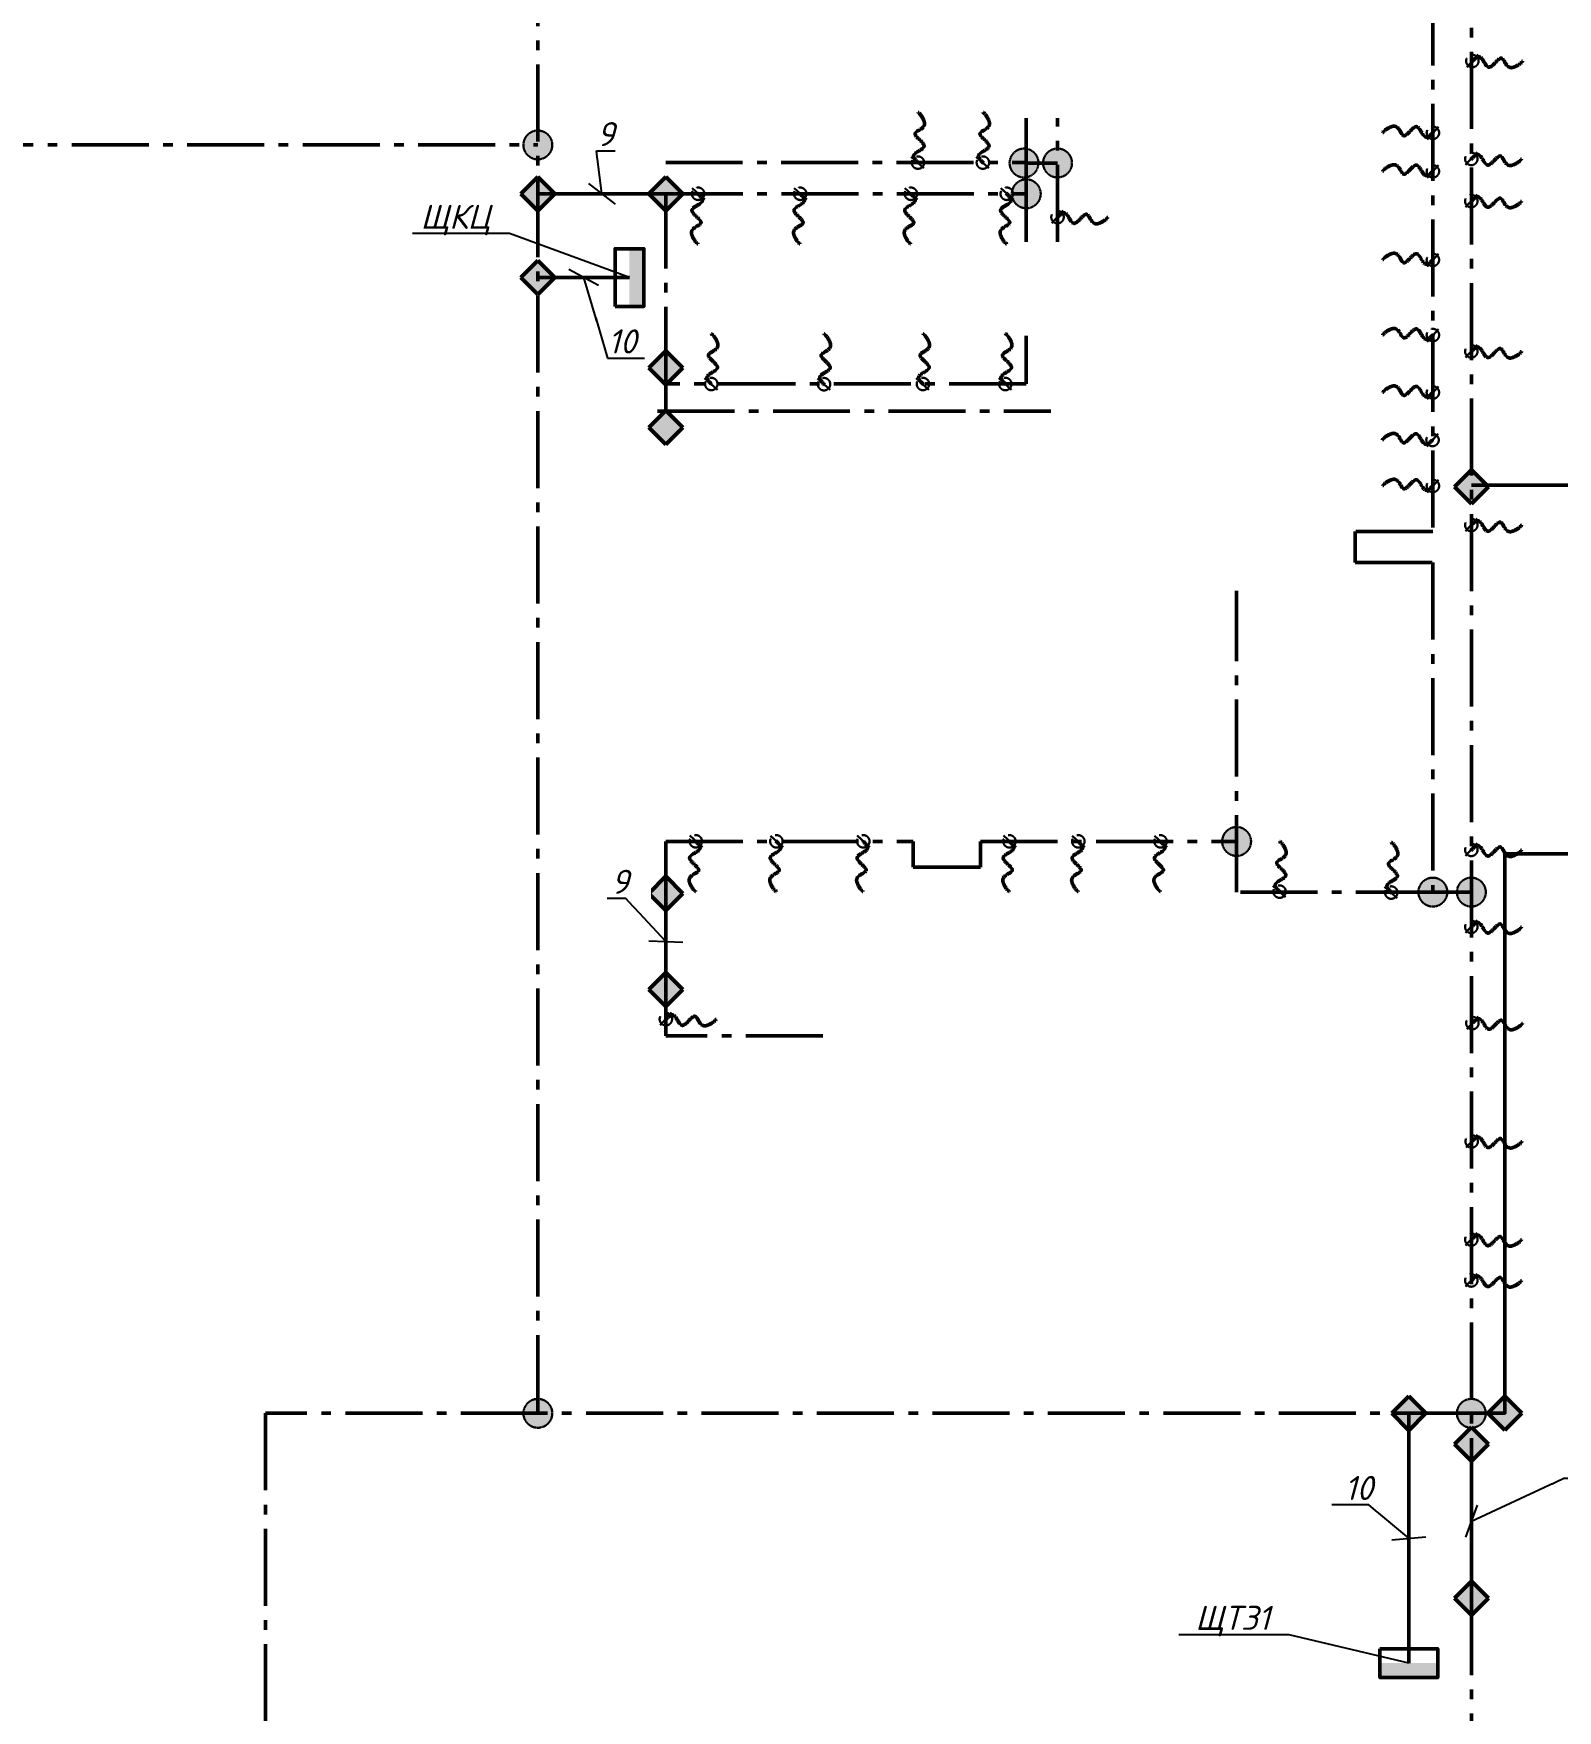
# Model space of a CAD drawing. Header units: millimetres. Extents: x 0 to 878967, y 0 to 534985.
# Drawn here: x 153764 to 169601, y 235823 to 253245 of the extents above; entities that cross this region are included whole.
import ezdxf
from ezdxf import colors
from ezdxf.entities.mleader import LeaderData, LeaderLine
from ezdxf.math import Vec2, Vec3

# ---------------------------------------------------------------- set-up
doc = ezdxf.new("R2010")
doc.units = ezdxf.units.MM
doc.linetypes.add('DASHED', pattern=[9.525, 6.35, -3.175])
doc.linetypes.add('gost6', pattern=[12, 8, -1.5, 1, -1.5])
for name, color, linetype, lineweight in [('E_Позначення', 7, 'Continuous', 15), ('E_Позначення_кухня', 7, 'Continuous', 15), ('E_Щити', 5, 'Continuous', 50), ('Заземл.провідник', 96, 'Continuous', 50), ('Заземлення', 7, 'gost6', 50), ('Маркування електро ліній', 7, 'Continuous', 18)]:
    doc.layers.add(name, color=color, linetype=linetype, lineweight=lineweight)
doc.layers.add('арх.', color=7, linetype='Continuous')
doc.styles.add('ISO', font='isocpeui.ttf')
doc.styles.get("Standard").update_dxf_attribs({"font": 'arial.ttf'})
doc.linetypes.add('Kabl_in_Tube', pattern='A,10,[133,ltypeshp.shx,S=1,R=0,X=0,Y=0],10', length=20)

# ---------------------------------------------------------------- blocks, each defined once
blk = doc.blocks.new('*U5')
at = {"lineweight": 40}
h = blk.add_hatch(color=0, dxfattribs=at)
h.dxf.hatch_style = 1
h.paths.add_polyline_path([(300, 150), (-300, 150), (-300, 0), (300, 0)])
at = {"color": 0}
blk.add_lwpolyline([(-300, 300), (300, 300), (300, 0), (-300, 0)], close=True, dxfattribs=at)
blk = doc.blocks.new('_None')
blk = doc.blocks.new("З'єднувач гнучкого заземлення")
at = {"layer": 'Заземлення', "lineweight": 30, "ltscale": 40}
blk.add_line((58, 54), (-74, -65), dxfattribs=at)
blk.add_circle((-5, -5), 64.8, dxfattribs=at)
at = {"layer": 'Заземлення', "linetype": 'gost6', "lineweight": 50, "ltscale": 100}
blk.add_spline([(0, 0), (-49, -80), (59, -175), (-35, -307), (64, -413), (0, -519), (2, -515)], degree=3, dxfattribs=at)
blk = doc.blocks.new('_Oblique')
at = {"color": 0, "linetype": 'ByBlock', "lineweight": -2}
blk.add_line((-0.5, -0.5), (0.5, 0.5), dxfattribs=at)

msp = doc.modelspace()

# ---------------------------------------------------------------- hatches: boundary and pattern name
h = msp.add_hatch(color=256)
h.dxf.hatch_style = 1
h.paths.add_polyline_path([(159155.3, 252087.9, 0.4142136), (159005.3, 252237.9), (159005.3, 251937.9, 0.4142136)])
h.paths.add_polyline_path([(159005.3, 252087.9), (158855.3, 252087.9, 0.4142136), (159005.3, 251937.9)])
h.paths.add_polyline_path([(159005.3, 252198), (158962.1, 252231.6, 0.331131), (158855.3, 252087.9), (159005.3, 252087.9)])
h.paths.add_polyline_path([(159005.3, 252237.9, 0.0730616), (158962.1, 252231.6), (159005.3, 252198)])
h = msp.add_hatch(color=256)
h.dxf.hatch_style = 1
h.paths.add_polyline_path([(164207.7, 251900.3, 0.4142136), (164057.7, 252050.3), (164057.7, 251750.3, 0.4142136)])
h.paths.add_polyline_path([(164057.7, 251900.3), (163907.7, 251900.3, 0.4142136), (164057.7, 251750.3)])
h.paths.add_polyline_path([(164057.7, 252010.4), (164014.5, 252044, 0.331131), (163907.7, 251900.3), (164057.7, 251900.3)])
h.paths.add_polyline_path([(164057.7, 252050.3, 0.0730616), (164014.5, 252044), (164057.7, 252010.4)])
h = msp.add_hatch(color=256)
h.dxf.hatch_style = 1
h.paths.add_polyline_path([(164556, 251900.3, 0.4142136), (164406, 252050.3), (164406, 251750.3, 0.4142136)])
h.paths.add_polyline_path([(164406, 251900.3), (164256, 251900.3, 0.4142136), (164406, 251750.3)])
h.paths.add_polyline_path([(164406, 252010.4), (164362.8, 252044, 0.331131), (164256, 251900.3), (164406, 251900.3)])
h.paths.add_polyline_path([(164406, 252050.3, 0.0730616), (164362.8, 252044), (164406, 252010.4)])
h = msp.add_hatch(color=256)
h.dxf.hatch_style = 1
h.paths.add_polyline_path([(164231, 251580.2, 0.4142136), (164081, 251730.2), (164081, 251430.2, 0.4142136)])
h.paths.add_polyline_path([(164081, 251580.2), (163931, 251580.2, 0.4142136), (164081, 251430.2)])
h.paths.add_polyline_path([(164081, 251690.2), (164037.8, 251723.8, 0.331131), (163931, 251580.2), (164081, 251580.2)])
h.paths.add_polyline_path([(164081, 251730.2, 0.0730616), (164037.8, 251723.8), (164081, 251690.2)])
h = msp.add_hatch(color=256)
h.dxf.hatch_style = 1
h.paths.add_polyline_path([(166416.6, 244851.3, 0.4142136), (166266.6, 245001.3), (166266.6, 244701.3, 0.4142136)])
h.paths.add_polyline_path([(166266.6, 244851.3), (166116.6, 244851.3, 0.4142136), (166266.6, 244701.3)])
h.paths.add_polyline_path([(166266.6, 244961.4), (166223.5, 244995, 0.331131), (166116.6, 244851.3), (166266.6, 244851.3)])
h.paths.add_polyline_path([(166266.6, 245001.3, 0.0730616), (166223.5, 244995), (166266.6, 244961.4)])
h = msp.add_hatch(color=256)
h.dxf.hatch_style = 1
h.paths.add_polyline_path([(168456.1, 244325.2, 0.4142136), (168306.1, 244475.2), (168306.1, 244175.2, 0.4142136)])
h.paths.add_polyline_path([(168306.1, 244325.2), (168156.1, 244325.2, 0.4142136), (168306.1, 244175.2)])
h.paths.add_polyline_path([(168306.1, 244435.3), (168262.9, 244468.9, 0.331131), (168156.1, 244325.2), (168306.1, 244325.2)])
h.paths.add_polyline_path([(168306.1, 244475.2, 0.0730616), (168262.9, 244468.9), (168306.1, 244435.3)])
h = msp.add_hatch(color=256)
h.dxf.hatch_style = 1
h.paths.add_polyline_path([(168856.1, 244325.2, 0.4142136), (168706.1, 244475.2), (168706.1, 244175.2, 0.4142136)])
h.paths.add_polyline_path([(168706.1, 244325.2), (168556.1, 244325.2, 0.4142136), (168706.1, 244175.2)])
h.paths.add_polyline_path([(168706.1, 244435.3), (168662.9, 244468.9, 0.331131), (168556.1, 244325.2), (168706.1, 244325.2)])
h.paths.add_polyline_path([(168706.1, 244475.2, 0.0730616), (168662.9, 244468.9), (168706.1, 244435.3)])
h = msp.add_hatch(color=256)
h.dxf.hatch_style = 1
h.paths.add_polyline_path([(159155.3, 238910.1, 0.4142136), (159005.3, 239060.1), (159005.3, 238760.1, 0.4142136)])
h.paths.add_polyline_path([(159005.3, 238910.1), (158855.3, 238910.1, 0.4142136), (159005.3, 238760.1)])
h.paths.add_polyline_path([(159005.3, 239020.1), (158962.1, 239053.7, 0.331131), (158855.3, 238910.1), (159005.3, 238910.1)])
h.paths.add_polyline_path([(159005.3, 239060.1, 0.0730616), (158962.1, 239053.7), (159005.3, 239020.1)])
h = msp.add_hatch(color=256)
h.dxf.hatch_style = 1
h.paths.add_polyline_path([(168856.1, 238910.1, 0.4142136), (168706.1, 239060.1), (168706.1, 238760.1, 0.4142136)])
h.paths.add_polyline_path([(168706.1, 238910.1), (168556.1, 238910.1, 0.4142136), (168706.1, 238760.1)])
h.paths.add_polyline_path([(168706.1, 239020.1), (168662.9, 239053.7, 0.331131), (168556.1, 238910.1), (168706.1, 238910.1)])
h.paths.add_polyline_path([(168706.1, 239060.1, 0.0730616), (168662.9, 239053.7), (168706.1, 239020.1)])
at = {"layer": 'Заземлення', "ltscale": 100}
h = msp.add_hatch(color=256, dxfattribs=at)
h.dxf.hatch_style = 1
h.paths.add_polyline_path([(160512.7, 251580.2), (160335.9, 251756.9), (160159.2, 251580.2), (160335.9, 251403.4)])
h = msp.add_hatch(color=256, dxfattribs=at)
h.dxf.hatch_style = 1
h.paths.add_polyline_path([(160512.7, 249153.7), (160335.9, 249330.5), (160159.2, 249153.7), (160335.9, 248976.9)])
h = msp.add_hatch(color=256, dxfattribs=at)
h.dxf.hatch_style = 1
h.paths.add_polyline_path([(168882.8, 248537.1), (168706.1, 248713.8), (168529.3, 248537.1), (168706.1, 248360.3)])
h = msp.add_hatch(color=256, dxfattribs=at)
h.dxf.hatch_style = 1
h.paths.add_polyline_path([(160512.7, 244312.4), (160335.9, 244489.2), (160159.2, 244312.4), (160335.9, 244135.7)])
h = msp.add_hatch(color=256, dxfattribs=at)
h.dxf.hatch_style = 1
h.paths.add_polyline_path([(160512.7, 243312.4), (160335.9, 243489.2), (160159.2, 243312.4), (160335.9, 243135.7)])
h = msp.add_hatch(color=256, dxfattribs=at)
h.dxf.hatch_style = 1
h.paths.add_polyline_path([(168232.8, 238910.1), (168056.1, 239086.8), (167879.3, 238910.1), (168056.1, 238733.3)])
h = msp.add_hatch(color=256, dxfattribs=at)
h.dxf.hatch_style = 1
h.paths.add_polyline_path([(168882.8, 238590.4), (168706.1, 238767.1), (168529.3, 238590.4), (168706.1, 238413.6)])
h = msp.add_hatch(color=256, dxfattribs=at)
h.dxf.hatch_style = 1
h.paths.add_polyline_path([(168882.8, 236990.4), (168706.1, 237167.1), (168529.3, 236990.4), (168706.1, 236813.6)])

# ---------------------------------------------------------------- linework, layer by layer
at = {"layer": 'арх.', "linetype": 'gost6', "lineweight": 30}
for centre in [(159005.3, 252087.9), (164057.7, 251900.3), (164406, 251900.3), (164081, 251580.2), (166266.6, 244851.3), (168306.1, 244325.2), (168706.1, 244325.2), (159005.3, 238910.1), (168706.1, 238910.1)]:
    msp.add_circle(centre, 150, dxfattribs=at)
at = {"layer": 'Заземл.провідник', "color": 50, "ltscale": 100}
for points in [[(160335.9, 249604.4), (160335.9, 249322)], [(172055, 244723.7), (169055, 244723.7), (169055, 238912.6), (168701.8, 238912.6)], [(160335.9, 243312.4), (160335.9, 244312.4)], [(168706.1, 236990.4), (168706.1, 238590.4)]]:
    msp.add_lwpolyline(points, dxfattribs=at)
at = {"layer": 'Заземл.провідник', "linetype": 'DASHED', "ltscale": 30}
for points in [[(160335.9, 249322), (160335.9, 249604.4)], [(172055, 244723.7), (169055, 244723.7), (169055, 238912.6), (168701.8, 238912.6)], [(160335.9, 244312.4), (160335.9, 243312.4)], [(168706.1, 238590.4), (168706.1, 236990.4)]]:
    msp.add_lwpolyline(points, dxfattribs=at)
at = {"layer": 'Заземл.провідник', "linetype": 'Kabl_in_Tube', "ltscale": 80}
msp.add_lwpolyline([(178421.8, 248554.4), (168706.1, 248554.4)], dxfattribs=at)
at = {"layer": 'Заземлення', "color": 72, "ltscale": 100}
for points in [[(168306.1, 256653.6), (168306.1, 255853.5), (167486.1, 255853.5), (167486.1, 253713.5), (168306.1, 253713.5), (168305.9, 248073.1), (167497.3, 248073.1), (167497.3, 247748.1), (168306.1, 247748.1), (168306.1, 244325.2), (166266.6, 244325.2), (166266.7, 247454.4)], [(168706.1, 256653.6), (168706.1, 238590.4)], [(160333.6, 251905.1), (164081, 251905.1), (164081, 252366.1)], [(164406, 251080.3), (164406, 252366.1)], [(164081, 251580.2), (164081, 251900.3), (164406, 251900.3)], [(164081, 250104.5), (164081, 249604.6), (160335.9, 249604.4), (160335.9, 251580.2), (164081, 251580.2), (164081, 251080.3)], [(160248.9, 249322), (164337.5, 249322)], [(160335.9, 244312.4), (160335.9, 244852.4), (162906.1, 244852.4), (162906.1, 244583.5), (163606.1, 244583.5), (163606.1, 244852.4), (166266.6, 244851.3)], [(168306.1, 244325.2), (168706.1, 244325.2)], [(161965.9, 242832.8), (160335.9, 242832.8), (160335.9, 243312.4)], [(168706.1, 236990.4), (168706.1, 227293)]]:
    msp.add_lwpolyline(points, dxfattribs=at)
at = {"layer": 'Заземлення', "ltscale": 100}
for points in [[(160159.2, 251580.2), (160335.9, 251756.9), (160512.7, 251580.2), (160335.9, 251403.4)], [(160159.2, 249153.7), (160335.9, 249330.5), (160512.7, 249153.7), (160335.9, 248976.9)], [(168529.3, 248537.1), (168706.1, 248713.8), (168882.8, 248537.1), (168706.1, 248360.3)], [(160159.2, 244312.4), (160335.9, 244489.2), (160512.7, 244312.4), (160335.9, 244135.7)], [(160159.2, 243312.4), (160335.9, 243489.2), (160512.7, 243312.4), (160335.9, 243135.7)], [(167879.3, 238910.1), (168056.1, 239086.8), (168232.8, 238910.1), (168056.1, 238733.3)], [(168529.3, 238590.4), (168706.1, 238767.1), (168882.8, 238590.4), (168706.1, 238413.6)], [(168529.3, 236990.4), (168706.1, 237167.1), (168882.8, 236990.4), (168706.1, 236813.6)]]:
    msp.add_lwpolyline(points, close=True, dxfattribs=at)
msp.add_lwpolyline([(168706.1, 238910.1), (159005.3, 238910.1)], dxfattribs=at)

# ---------------------------------------------------------------- block references
at = {"layer": 'E_Щити', "rotation": 89.99999999999999}
msp.add_blockref('*U5', (160107, 250710.2), dxfattribs=at)
at = {"layer": 'E_Щити'}
msp.add_blockref('*U5', (168056.1, 236164.4), dxfattribs=at)
at = {"layer": 'Заземлення', "xscale": -1}
for p, rotation in [((168711.6, 252954.9), 90), ((162959.9, 251899.6), 180), ((163634.9, 251899.6), 180), ((168311.5, 252218.9), 270), ((168700.6, 251938), 90), ((168311.5, 251818.9), 270), ((164400.5, 251332.6), 90), ((168700.6, 251499.5), 90), ((168311.4, 250898.7), 270), ((160812.6, 249598.9), 180), ((161983.9, 249597.2), 180), ((163012, 249599), 180), ((163868, 249599.1), 180), ((168311.4, 250117.5), 270), ((168700.6, 249938), 90), ((168311.4, 249520.7), 270), ((168307.9, 249027.7), 270), ((168311.4, 248550.3), 270), ((168700.6, 248133.8), 90), ((166718.3, 244325.2), 180), ((167878.7, 244315.6), 180), ((168700.6, 244759), 90), ((168700.6, 243959), 90), ((160330.5, 243000.1), 90), ((168711.9, 242959), 90), ((168704.7, 241730.3), 90), ((168700.6, 240710.7), 90), ((168700.6, 240285.7), 90)]:
    msp.add_blockref("З'єднувач гнучкого заземлення", p, dxfattribs=dict(at, rotation=rotation))
for p in [(160665.7, 251585.6), (161726.5, 251585.6), (162876.6, 251585.6), (163873.2, 251585.6), (160641.3, 244857.9), (161479.2, 244857.5), (162381.9, 244857.9), (163900.7, 244857.7), (164616.6, 244857.5), (165471.2, 244857.1)]:
    msp.add_blockref("З'єднувач гнучкого заземлення", p, dxfattribs=at)

# ---------------------------------------------------------------- next in the draw order: leaders
at = {"layer": 'E_Позначення', "color": 7, "lineweight": 9}
ml = msp.add_multileader_mtext('Standard', dxfattribs=at)
ml.set_content('\\pxt2;ЩТЗ1', color=7, style='ISO')
ml.set_leader_properties()
ml.set_arrow_properties(name='NONE')
ml.build(insert=Vec2(0, 0))
ml.multileader.update_dxf_attribs({"has_text_frame": 1, "text_left_attachment_type": 7, "text_right_attachment_type": 8, "dogleg_length": 100, "arrow_head_size": 200})
ctx = ml.context
ctx.base_point, ctx.char_height, ctx.arrow_head_size, ctx.landing_gap_size, ctx.plane_origin = Vec3(165665.2, 236610.3), 250, 200, 100, Vec3(128283.4, 231834.1)
ctx.left_attachment, ctx.right_attachment, ctx.text_align_type = 7, 8, 2
notes = []
notes.append((ctx, [(0, (1, 1, 0), (166813.6, 236610.3), (-1, 0), 100, [(0, [(168056.1, 236314.4)], 0, [])])]))
ctx.mtext.insert, ctx.mtext.alignment, ctx.mtext.line_spacing_factor, ctx.mtext.flow_direction = Vec3(166613.6, 236910.3), 3, 0.72, 5
ctx.mtext.has_bg_fill, ctx.mtext.bg_color, ctx.mtext.bg_scale_factor, ctx.mtext.bg_transparency, ctx.mtext.use_window_bg_color = 1, -1027028792, 1.5, 0, 1
at = {"layer": 'E_Позначення_кухня', "color": 7, "lineweight": 9}
ml = msp.add_multileader_mtext('Standard', dxfattribs=at)
ml.set_content('\\pxt2;ЩКЦ', color=7, style='ISO')
ml.set_leader_properties()
ml.set_arrow_properties(name='NONE')
ml.build(insert=Vec2(0, 0))
ml.multileader.update_dxf_attribs({"has_text_frame": 1, "text_left_attachment_type": 7, "text_right_attachment_type": 8, "dogleg_length": 100, "arrow_head_size": 200})
ctx = ml.context
ctx.base_point, ctx.char_height, ctx.arrow_head_size, ctx.landing_gap_size, ctx.plane_origin = Vec3(157704.5, 251166.5), 250, 200, 100, Vec3(120922.9, 246946.5)
ctx.left_attachment, ctx.right_attachment, ctx.text_align_type = 7, 8, 2
notes.append((ctx, [(0, (1, 1, 0), (158710.9, 251166.5), (-1, 0), 100, [(0, [(159957, 250710.2)], 0, [])])]))
ctx.mtext.insert, ctx.mtext.alignment, ctx.mtext.line_spacing_factor, ctx.mtext.flow_direction = Vec3(158510.9, 251466.5), 3, 0.72, 5
ctx.mtext.has_bg_fill, ctx.mtext.bg_color, ctx.mtext.bg_scale_factor, ctx.mtext.bg_transparency, ctx.mtext.use_window_bg_color = 1, -1027028792, 1.5, 0, 1
at = {"layer": 'Маркування електро ліній'}
ml = msp.add_multileader_mtext('Standard', dxfattribs=at)
ml.set_content('{\\fISOCPEUR|b0|i1|c204|p34;9}', color=256)
ml.set_leader_properties()
ml.set_arrow_properties(name='OBLIQUE')
ml.build(insert=Vec2(0, 0))
ml.multileader.update_dxf_attribs({"text_left_attachment_type": 6, "text_right_attachment_type": 6, "dogleg_length": 0.36, "arrow_head_size": 250})
ctx = ml.context
ctx.base_point, ctx.char_height, ctx.arrow_head_size, ctx.plane_origin = Vec3(159765.3, 244257.6), 250, 250, Vec3(191940.7, 231295.7)
ctx.left_attachment, ctx.right_attachment = 6, 6
notes.append((ctx, [(1, (1, 1, 0), (159920.8, 244257.6), (-1, 0), 0.36, [(0, [(160335.9, 243812.4)], 0, [])])]))
ctx.mtext.insert, ctx.mtext.width, ctx.mtext.defined_height, ctx.mtext.line_spacing_factor, ctx.mtext.flow_direction = Vec3(159767.3, 244557.6), 289.65, 2.842170943040401e-14, 0.96, 5
ctx.mtext.has_bg_fill, ctx.mtext.bg_color, ctx.mtext.bg_scale_factor, ctx.mtext.bg_transparency, ctx.mtext.use_window_bg_color = 1, -1023410167, 1.5, 0, 1
ml = msp.add_multileader_mtext('Standard', dxfattribs=at)
ml.set_content('{\\fISOCPEUR|b0|i1|c204|p34;9}', color=256)
ml.set_leader_properties()
ml.set_arrow_properties(name='OBLIQUE')
ml.build(insert=Vec2(0, 0))
ml.multileader.update_dxf_attribs({"text_left_attachment_type": 6, "text_right_attachment_type": 6, "dogleg_length": 0.36, "arrow_head_size": 250})
ctx = ml.context
ctx.base_point, ctx.char_height, ctx.arrow_head_size, ctx.plane_origin = Vec3(169666.2, 238235.5), 250, 250, Vec3(200310.8, 225273.6)
ctx.left_attachment, ctx.right_attachment = 6, 6
notes.append((ctx, [(0, (1, 1, 0), (169665.8, 238235.5), (1, 0), 0.36, [(0, [(168706.1, 237790.4)], 0, [])])]))
ctx.mtext.insert, ctx.mtext.defined_height, ctx.mtext.line_spacing_factor, ctx.mtext.flow_direction = Vec3(169668.2, 238535.5), 188.5, 0.96, 5
ctx.mtext.has_bg_fill, ctx.mtext.bg_color, ctx.mtext.bg_scale_factor, ctx.mtext.bg_transparency, ctx.mtext.use_window_bg_color = 1, -1023410167, 1.5, 0, 1
for ctx, leaders in notes:
    for number, flags, end, landing, length, lines in leaders:
        leader = LeaderData()
        leader.index, (leader.has_last_leader_line, leader.has_dogleg_vector, leader.attachment_direction) = number, flags
        leader.last_leader_point, leader.dogleg_vector, leader.dogleg_length = Vec3(end), Vec3(landing), length
        for number, points, colour, breaks in lines:
            line = LeaderLine()
            line.index, line.vertices, line.color, line.breaks = number, Vec3.list(points), colors.encode_raw_color(colour), breaks
            leader.lines.append(line)
        ctx.leaders.append(leader)

# ---------------------------------------------------------------- next in the draw order: hatches: boundary and pattern name
at = {"layer": 'Заземлення', "ltscale": 100}
h = msp.add_hatch(color=256, dxfattribs=at)
h.dxf.hatch_style = 1
h.paths.add_polyline_path([(159182.1, 251580.2), (159005.3, 251756.9), (158828.5, 251580.2), (159005.3, 251403.4)])
h = msp.add_hatch(color=256, dxfattribs=at)
h.dxf.hatch_style = 1
h.paths.add_polyline_path([(159182.1, 250710.2), (159005.3, 250887), (158828.5, 250710.2), (159005.3, 250533.4)])
h = msp.add_hatch(color=256, dxfattribs=at)
h.dxf.hatch_style = 1
h.paths.add_polyline_path([(169231.8, 238912.6), (169055, 239089.4), (168878.3, 238912.6), (169055, 238735.9)])

# ---------------------------------------------------------------- next in the draw order: linework, layer by layer
at = {"layer": 'Заземл.провідник', "color": 50, "ltscale": 100}
for points in [[(160335.9, 251580.2), (159005.3, 251580.2)], [(159957, 250710.2), (159005.3, 250710.2)], [(168056.1, 236314.4), (168056.1, 238910.1)]]:
    msp.add_lwpolyline(points, dxfattribs=at)
at = {"layer": 'Заземл.провідник', "linetype": 'DASHED', "ltscale": 30}
for points in [[(159005.3, 251580.2), (160335.9, 251580.2)], [(159005.3, 250710.2), (159957, 250710.2)], [(168056.1, 238910.1), (168056.1, 236314.4)]]:
    msp.add_lwpolyline(points, dxfattribs=at)
at = {"layer": 'Заземлення', "ltscale": 100}
for points in [[(159005.3, 266123.5), (159005.3, 238910.1), (156176.4, 238910.1), (156176.4, 223648.8)], [(146161.5, 248613.3), (146161.5, 251182.5), (145761.5, 251182.5), (145761.5, 252087.9), (159005.3, 252087.9)]]:
    msp.add_lwpolyline(points, dxfattribs=at)
for points in [[(158828.5, 251580.2), (159005.3, 251756.9), (159182.1, 251580.2), (159005.3, 251403.4)], [(158828.5, 250710.2), (159005.3, 250887), (159182.1, 250710.2), (159005.3, 250533.4)], [(168878.3, 238912.6), (169055, 239089.4), (169231.8, 238912.6), (169055, 238735.9)]]:
    msp.add_lwpolyline(points, close=True, dxfattribs=at)

# ---------------------------------------------------------------- next in the draw order: leaders
at = {"layer": 'Маркування електро ліній'}
ml = msp.add_multileader_mtext('Standard', dxfattribs=at)
ml.set_content('{\\fISOCPEUR|b0|i1|c204|p34;9}', color=256)
ml.set_leader_properties()
ml.set_arrow_properties(name='OBLIQUE')
ml.build(insert=Vec2(0, 0))
ml.multileader.update_dxf_attribs({"text_left_attachment_type": 6, "text_right_attachment_type": 6, "dogleg_length": 0.36, "arrow_head_size": 250})
ctx = ml.context
ctx.base_point, ctx.char_height, ctx.arrow_head_size, ctx.plane_origin = Vec3(159615.7, 252025.3), 250, 250, Vec3(191275.4, 239063.4)
ctx.left_attachment, ctx.right_attachment = 6, 6
notes = []
notes.append((ctx, [(0, (1, 1, 0), (159615.3, 252025.3), (1, 0), 0.36, [(0, [(159670.6, 251580.2)], 0, [])])]))
ctx.mtext.insert, ctx.mtext.width, ctx.mtext.defined_height, ctx.mtext.line_spacing_factor, ctx.mtext.flow_direction = Vec3(159617.7, 252325.3), 289.65, 2.842170943040401e-14, 0.96, 5
ctx.mtext.has_bg_fill, ctx.mtext.bg_color, ctx.mtext.bg_scale_factor, ctx.mtext.bg_transparency, ctx.mtext.use_window_bg_color = 1, -1023410167, 1.5, 0, 1
ml = msp.add_multileader_mtext('Standard', dxfattribs=at)
ml.set_content('{\\fISOCPEUR|b0|i1|c204|p34;10}', color=256)
ml.set_leader_properties()
ml.set_arrow_properties(name='OBLIQUE')
ml.build(insert=Vec2(0, 0))
ml.multileader.update_dxf_attribs({"text_left_attachment_type": 6, "text_right_attachment_type": 6, "dogleg_length": 0.36, "arrow_head_size": 250})
ctx = ml.context
ctx.base_point, ctx.char_height, ctx.arrow_head_size, ctx.plane_origin = Vec3(159730.9, 249871.6), 250, 250, Vec3(191085.9, 238095.4)
ctx.left_attachment, ctx.right_attachment = 6, 6
notes.append((ctx, [(0, (1, 1, 0), (159730.5, 249871.6), (1, 0), 0.36, [(0, [(159481.1, 250710.2)], 0, [])])]))
ctx.mtext.insert, ctx.mtext.defined_height, ctx.mtext.line_spacing_factor, ctx.mtext.flow_direction = Vec3(159732.9, 250171.6), 2.842170943040401e-14, 0.96, 5
ctx.mtext.has_bg_fill, ctx.mtext.bg_color, ctx.mtext.bg_scale_factor, ctx.mtext.bg_transparency, ctx.mtext.use_window_bg_color = 1, -1023410167, 1.5, 0, 1
ml = msp.add_multileader_mtext('Standard', dxfattribs=at)
ml.set_content('{\\fISOCPEUR|b0|i1|c204|p34;10}', color=256)
ml.set_leader_properties()
ml.set_arrow_properties(name='OBLIQUE')
ml.build(insert=Vec2(0, 0))
ml.multileader.update_dxf_attribs({"text_left_attachment_type": 6, "text_right_attachment_type": 6, "dogleg_length": 0.36, "arrow_head_size": 250})
ctx = ml.context
ctx.base_point, ctx.char_height, ctx.arrow_head_size, ctx.plane_origin = Vec3(167384.9, 237959.3), 250, 250, Vec3(199660.8, 224997.4)
ctx.left_attachment, ctx.right_attachment = 6, 6
notes.append((ctx, [(1, (1, 1, 0), (167641, 237959.3), (-1, 0), 0.36, [(0, [(168056.1, 237612.3)], 0, [])])]))
ctx.mtext.insert, ctx.mtext.defined_height, ctx.mtext.line_spacing_factor, ctx.mtext.flow_direction = Vec3(167386.9, 238259.3), 2.842170943040401e-14, 0.96, 5
ctx.mtext.has_bg_fill, ctx.mtext.bg_color, ctx.mtext.bg_scale_factor, ctx.mtext.bg_transparency, ctx.mtext.use_window_bg_color = 1, -1023410167, 1.5, 0, 1
for ctx, leaders in notes:
    for number, flags, end, landing, length, lines in leaders:
        leader = LeaderData()
        leader.index, (leader.has_last_leader_line, leader.has_dogleg_vector, leader.attachment_direction) = number, flags
        leader.last_leader_point, leader.dogleg_vector, leader.dogleg_length = Vec3(end), Vec3(landing), length
        for number, points, colour, breaks in lines:
            line = LeaderLine()
            line.index, line.vertices, line.color, line.breaks = number, Vec3.list(points), colors.encode_raw_color(colour), breaks
            leader.lines.append(line)
        ctx.leaders.append(leader)

# ---------------------------------------------------------------- next in the draw order: hatches: boundary and pattern name
at = {"layer": 'Заземлення', "ltscale": 100}
h = msp.add_hatch(color=256, dxfattribs=at)
h.dxf.hatch_style = 1
h.paths.add_polyline_path([(160335.9, 249949.5), (160159.2, 249772.7), (160335.9, 249595.9), (160512.7, 249772.7)])

# ---------------------------------------------------------------- next in the draw order: linework, layer by layer
msp.add_lwpolyline([(160159.2, 249772.7), (160335.9, 249595.9), (160512.7, 249772.7), (160335.9, 249949.5)], close=True, dxfattribs=at)

doc.saveas('drawing.dxf')
